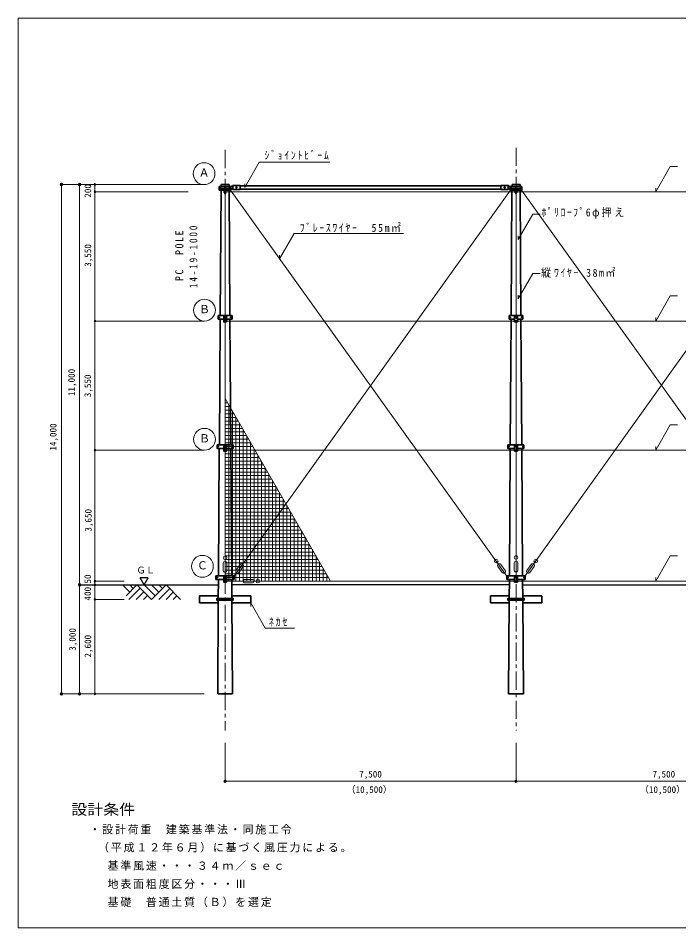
# Model space of a CAD drawing. Units: millimetres, scale not verified. Extents: x -17622 to 19378, y -11174 to 13826.
# Drawn here: x -17622 to 544, y -11174 to 13826 of the extents above; entities that cross this region are included whole.
import ezdxf
from ezdxf.enums import TextEntityAlignment as Align

# ---------------------------------------------------------------- set-up
doc = ezdxf.new("R2010")
doc.units = ezdxf.units.MM
doc.header["$LTSCALE"] = 100
doc.header["$PDMODE"] = 32
doc.header["$PDSIZE"] = 50
doc.linetypes.add('CHAIN1', pattern=[8, 5, -1, 1, -1])
for name, color, linetype, lineweight in [('0-0', 7, 'Continuous', 35), ('0-2', 7, 'Continuous', 35), ('0-3', 6, 'Continuous', 9), ('0-6', 5, 'Continuous', 9), ('0-9', 4, 'Continuous', 9), ('0-B', 3, 'Continuous', 25), ('0-F', 4, 'Continuous', 25)]:
    doc.layers.add(name, color=color, linetype=linetype, lineweight=lineweight)
doc.styles.add('ＭＳ ゴシック', font='')
doc.styles.get('ＭＳ ゴシック').set_extended_font_data('MS Gothic')

msp = doc.modelspace()

# ---------------------------------------------------------------- linework, layer by layer
at = {"layer": '0-0', "color": 4, "linetype": 'CHAIN1', "lineweight": 9}
for p, q in [((-11932.4, 8907.4), (-11932.4, 10266.5)), ((-3932.4, 10266.5), (-3932.4, -5747.1)), ((-11932.4, 8906.9), (-11932.4, -5747.1))]:
    msp.add_line(p, q, dxfattribs=at)
at = {"layer": '0-0', "color": 4, "lineweight": 9}
for p, q in [((-16432.4, 9252.9), (-16432.4, -4747.1)), ((-12509.8, 9252.9), (-16432.4, 9252.9)), ((-15932.4, -4747.1), (-15932.4, 9252.9)), ((-12950.4, -1747.1), (-15932.4, -1747.1)), ((-12509.8, -4747.1), (-16432.4, -4747.1)), ((-11932.4, -6093.9), (-11932.4, -7148)), ((-3932.4, -6093.9), (-3932.4, -7148)), ((-11932.4, -7148), (12067.6, -7148))]:
    msp.add_line(p, q, dxfattribs=at)
at = {"layer": '0-0'}
for p, q in [((-12042.4, 9252.9), (-12042.8, 9198.3)), ((-11822.4, 9252.9), (-12042.4, 9252.9)), ((-11822.4, 9252.9), (-11822.1, 9198.3)), ((-4042.4, 9252.9), (-4042.8, 9198.3)), ((-3822.4, 9252.9), (-4042.4, 9252.9)), ((-3822.4, 9252.9), (-3822.1, 9198.3)), ((-12094.4, 9098.3), (-12094.4, 9198.3)), ((-11770.4, 9148.3), (-12094.4, 9148.3)), ((-12094.4, 9098.3), (-11957.4, 9098.3)), ((-12043.6, 9074.3), (-12043.8, 9052.9)), ((-11907.4, 9098.3), (-11770.4, 9098.3)), ((-11821.3, 9079.8), (-11821.1, 9052.9)), ((-11770.4, 9198.3), (-11719, 9218.3)), ((-11519, 9218.3), (-4345.9, 9218.3)), ((-4345.9, 9128.3), (-11519, 9128.3)), ((-4345.9, 9228.3), (-4345.9, 9118.3)), ((-4345.9, 9118.3), (-4145.9, 9118.3)), ((-4094.4, 9198.3), (-4145.9, 9218.3)), ((-4094.4, 9148.3), (-4145.9, 9128.3)), ((-4094.4, 9098.3), (-4094.4, 9198.3)), ((-4094.4, 9198.3), (-3770.4, 9198.3)), ((-3770.4, 9148.3), (-4094.4, 9148.3)), ((-3957.4, 9098.3), (-4094.4, 9098.3)), ((-4043.5, 9098.3), (-4043.8, 9052.9)), ((-3907.4, 9098.3), (-3770.4, 9098.3)), ((-3821.4, 9098.3), (-3821.1, 9052.9)), ((-3770.4, 9098.3), (-3770.4, 9198.3)), ((-12638.6, -2047.1), (-12638.6, -2247.1)), ((-12638.6, -2047.1), (-12117.9, -2047.1)), ((-12119.2, -2247.1), (-12638.6, -2247.1)), ((-11747, -2047.1), (-11226.3, -2047.1)), ((-11226.3, -2247.1), (-11745.6, -2247.1)), ((-11226.3, -2247.1), (-11226.3, -2047.1)), ((-4638.6, -2047.1), (-4638.6, -2247.1)), ((-4638.6, -2047.1), (-4117.9, -2047.1)), ((-4119.2, -2247.1), (-4638.6, -2247.1)), ((-3747, -2047.1), (-3226.3, -2047.1)), ((-3226.3, -2247.1), (-3745.6, -2247.1)), ((-3226.3, -2247.1), (-3226.3, -2047.1)), ((-12135.9, -4747.1), (-11728.9, -4747.1)), ((-12129.8, -4747.1), (-11728.9, -4747.1))]:
    msp.add_line(p, q, dxfattribs=at)
at = {"layer": '0-0', "color": 6, "lineweight": 9}
for p, q in [((-11932.4, 2077.2), (-11932.4, 8907.4)), ((-11932.4, -1397.9), (-11932.4, 1927.2)), ((-11982.5, -1355.3), (-11982.5, -1155.7)), ((-11882.4, -1356.9), (-11882.4, -1155.7)), ((-3982.4, -1345), (-3982.4, -1141.3)), ((-3882.5, -1345), (-3882.5, -1141.3)), ((-3882.4, -1350.5), (-3882.4, -1146)), ((-11386.9, -1697.4), (-11182.4, -1697.4)), ((-11381.4, -1597.4), (-11177.7, -1597.4))]:
    msp.add_line(p, q, dxfattribs=at)
at = {"layer": '0-0', "color": 3, "lineweight": 25}
for p, q in [((-15932.4, -1747.1), (-12115.9, -1747.1)), ((-4115.9, -1747.1), (-11741.2, -1747.1)), ((-4135.9, -1747.1), (-6729, -1747.1))]:
    msp.add_line(p, q, dxfattribs=at)
at = {"layer": '0-0'}
for points in [[(-11770.4, 9098.3), (-11770.4, 9198.3), (-12094.4, 9198.3)], [(-11719, 9118.3), (-11719, 9228.3), (-11519, 9228.3), (-11519, 9118.3)], [(-4145.9, 9118.3), (-4145.9, 9228.3), (-4345.9, 9228.3)]]:
    msp.add_lwpolyline(points, dxfattribs=at)
for points in [[(-11907.4, 9038.3), (-11907.4, 9138.3), (-11957.4, 9138.3), (-11957.4, 9038.3)], [(-3907.4, 9038.3), (-3907.4, 9138.3), (-3957.4, 9138.3), (-3957.4, 9038.3)], [(-11707.4, -2172.1), (-11707.4, -2122.1), (-12157.4, -2122.1), (-12157.4, -2172.1)], [(-3707.4, -2172.1), (-3707.4, -2122.1), (-4157.4, -2122.1), (-4157.4, -2172.1)]]:
    msp.add_lwpolyline(points, close=True, dxfattribs=at)
for centre, radius in [((-12064.7, 9123.3), 10), ((-12064.6, 9173.3), 10), ((-12064.6, 9173.3), 10), ((-11932.4, 9173.3), 10), ((-11932.4, 9123.3), 10), ((-11932.4, 9053.3), 10), ((-11800.3, 9173.3), 10), ((-11800.3, 9173.3), 10), ((-11800.3, 9123.3), 10), ((-11800.3, 9123.3), 10), ((-11619, 9173.3), 15), ((-4245.9, 9173.3), 15), ((-4064.7, 9123.3), 10), ((-4064.6, 9173.3), 10), ((-4064.6, 9173.3), 10), ((-3932.4, 9173.3), 10), ((-3932.4, 9123.3), 10), ((-3932.4, 9053.3), 10), ((-3800.3, 9173.3), 10), ((-3800.3, 9173.3), 10), ((-3800.1, 9123.3), 10), ((-12093.3, 5602.3), 10), ((-11932.4, 5601.6), 10), ((-11932.4, 5502), 10), ((-11773.7, 5602.3), 10), ((-4093.6, 5602.5), 10), ((-3932.7, 5601.8), 10), ((-3932.7, 5502.1), 10), ((-3772.7, 5602.5), 10), ((-12123.4, 2052.6), 10), ((-11933.3, 2052.1), 10), ((-11742.4, 2051.3), 10), ((-4123.4, 2052.6), 10), ((-3933.3, 2052.1), 10), ((-3742.4, 2051.3), 10), ((-11933.3, 1952.4), 10), ((-3933.3, 1952.4), 10), ((-12152.1, -1547.3), 10), ((-11932.2, -1547.7), 10), ((-11932.2, -1647.4), 10), ((-11712.4, -1547.6), 10), ((-4152.1, -1547.3), 10), ((-3932.2, -1547.7), 10), ((-3932.2, -1647.4), 10), ((-3712.4, -1547.6), 10)]:
    msp.add_circle(centre, radius, dxfattribs=at)
at = {"layer": '0-0', "color": 6, "lineweight": 9}
for centre in [(-11932.5, -1005.5), (-11932.4, -1005.5), (-3932.5, -995.8), (-11032.2, -1647.4)]:
    msp.add_circle(centre, 50, dxfattribs=at)
for centre, radius, start, end in [((-11889.2, 9041.2), 68.3, 182.41425, 230.71629), ((-11975.7, 9041.2), 68.3, 309.28371, 357.58575), ((-3889.2, 9041.2), 68.3, 182.41425, 230.71629), ((-3975.7, 9041.2), 68.3, 309.28371, 357.58575), ((-11932.4, -1155.5), 50, 0.08791, 179.91209), ((-3932.4, -1145.8), 50, 0.08791, 179.91209), ((-3932.5, -1346), 50, 179.64203, 0.35797), ((-3932.4, -1346), 50, 179.64203, 0.35797), ((-11382.4, -1647.4), 50, 89.64203, 270.35797), ((-11182.2, -1647.4), 50, 270.08791, 89.91209)]:
    msp.add_arc(centre, radius, start, end, dxfattribs=at)
at = {"layer": '0-0', "color": 4}
for p in [(-16432.4, 9252.9), (-15932.4, 9252.9), (-15932.4, -1747.1), (-16432.4, -4747.1), (-15932.4, -4747.1), (-11932.4, -7148), (-3932.4, -7148)]:
    msp.add_point(p, dxfattribs=at)
at = {"layer": '0-2'}
for p, q in [((-12066.5, 5651.8), (-12043.5, 9098.3)), ((-11821.4, 9098.3), (-11798.4, 5651.8)), ((-11770.4, 9148.3), (-11719, 9128.3)), ((-11719, 9118.3), (-11519, 9118.3)), ((-4066.5, 5651.9), (-4043.5, 9098.3)), ((-3821.4, 9098.3), (-3798.4, 5651.9)), ((-12123.1, 5651.8), (-11742.1, 5651.8)), ((-12123.1, 5651.8), (-12123.1, 5551.8)), ((-12123.1, 5551.8), (-11970.1, 5551.8)), ((-12067.1, 5551.8), (-12090.2, 2102.2)), ((-11970.1, 5626.8), (-11895.1, 5626.8)), ((-11895.1, 5626.8), (-11895.1, 5476.8)), ((-11895.1, 5551.8), (-11742.1, 5551.8)), ((-11774.7, 2102.2), (-11797.7, 5551.8)), ((-11742.1, 5651.8), (-11742.1, 5551.8)), ((-4123.4, 5651.9), (-3742.4, 5651.9)), ((-4123.4, 5651.9), (-4123.4, 5551.9)), ((-4123.4, 5551.9), (-3970.4, 5551.9)), ((-4067.1, 5551.9), (-4090.2, 2102.2)), ((-3970.4, 5626.9), (-3895.4, 5626.9)), ((-3970.4, 5626.9), (-3970.4, 5476.9)), ((-3895.4, 5626.9), (-3895.4, 5476.9)), ((-3742.4, 5551.9), (-3895.4, 5551.9)), ((-3774.7, 2102.2), (-3797.7, 5551.9)), ((-3742.4, 5651.9), (-3742.4, 5551.9)), ((-3970.4, 5476.9), (-3895.4, 5476.9)), ((-12153.8, 2102.2), (-11713.2, 2102.2)), ((-12114.2, -1497.6), (-12090.9, 2002.2)), ((-11971, 2077.2), (-11896, 2077.2)), ((-11896, 2077.2), (-11896, 1927.2)), ((-11713.2, 2002.2), (-11896, 2002.2)), ((-11774.6, 2002.2), (-11750.6, -1497.6)), ((-11713.2, 2102.2), (-11713.2, 2002.2)), ((-4153.8, 2102.2), (-3713.2, 2102.2)), ((-4114.2, -1497.6), (-4090.9, 2002.2)), ((-3971, 2077.2), (-3896, 2077.2)), ((-3896, 2077.2), (-3896, 1927.3)), ((-3713.2, 2002.2), (-3896, 2002.2)), ((-3774.6, 2002.2), (-3750.6, -1497.6)), ((-3713.2, 2102.2), (-3713.2, 2002.2)), ((-12182.4, -1497.6), (-11682.4, -1497.6)), ((-12182.4, -1597.6), (-12182.4, -1497.6)), ((-11750.8, -1472.1), (-11750.6, -1497.6)), ((-11682.4, -1597.6), (-11682.4, -1497.6)), ((-4182.4, -1497.6), (-3682.4, -1497.6)), ((-4182.4, -1597.6), (-4182.4, -1497.6)), ((-3682.4, -1597.6), (-3682.4, -1497.6)), ((-12182.4, -1597.6), (-11969.9, -1597.6)), ((-12118.4, -2122.1), (-12114.9, -1597.6)), ((-11969.9, -1522.6), (-11894.9, -1522.6)), ((-11894.9, -1522.6), (-11894.9, -1672.6)), ((-11682.4, -1597.6), (-11894.9, -1597.6)), ((-11750, -1597.6), (-11746.5, -2122.1)), ((-4182.4, -1597.6), (-3969.9, -1597.6)), ((-4118.4, -2122.1), (-4114.9, -1597.6)), ((-3969.9, -1522.6), (-3894.9, -1522.6)), ((-3894.9, -1522.6), (-3894.9, -1672.6)), ((-3682.4, -1597.6), (-3894.9, -1597.6)), ((-3750, -1597.6), (-3746.5, -2122.1)), ((-12135.9, -4747.1), (-12118.7, -2172.1)), ((-11728.9, -4747.1), (-11746.1, -2172.1)), ((-4135.9, -4747.1), (-4118.7, -2172.1)), ((-3728.9, -4747.1), (-3746.1, -2172.1)), ((-11728.9, -4747.1), (-12135.9, -4747.1)), ((-4135.9, -4747.1), (-3728.9, -4747.1))]:
    msp.add_line(p, q, dxfattribs=at)
for points in [[(-11970.1, 5626.8), (-11970.1, 5476.8), (-11895.1, 5476.8)], [(-12153.8, 2102.2), (-12153.8, 2002.2), (-11971, 2002.2)], [(-11971, 2077.2), (-11971, 1927.2), (-11896, 1927.2)], [(-4153.8, 2102.2), (-4153.8, 2002.2), (-3971, 2002.2)], [(-3971, 2077.2), (-3971, 1927.3), (-3896, 1927.3)], [(-11969.9, -1522.6), (-11969.9, -1672.6), (-11894.9, -1672.6)], [(-3969.9, -1522.6), (-3969.9, -1672.6), (-3894.9, -1672.6)]]:
    msp.add_lwpolyline(points, dxfattribs=at)
at = {"layer": '0-3'}
for p, q in [((-11932.4, 9052.7), (14067.6, 9052.7)), ((-11782.3, 9098.3), (-4182.4, -1505.8)), ((-11682.4, -1505.5), (-4082.5, 9098.3)), ((-3782.7, 9098.3), (3817.6, -1504.8)), ((-3682.4, -1503.3), (3905.6, 9111.3)), ((-11932.4, 5626.8), (-11932.4, 8988.3)), ((-3932.4, 8988.3), (-3932.4, 5626.9)), ((-11895.1, 5502.7), (-3970.4, 5502.7)), ((-3895.4, 5502.7), (4029.3, 5502.7)), ((-11932.4, -1547.2), (-11932.4, 5478.1)), ((-3932.4, -1547.4), (-3932.4, 5478.2)), ((-11896, 1952.7), (-3971, 1952.7)), ((-3896, 1952.7), (4028.3, 1952.7)), ((-11632.3, -1349.8), (-11515.8, -1187.3)), ((-11551.1, -1408.1), (-11434.6, -1245.5)), ((-4313.8, -1408.1), (-4430.3, -1245.5)), ((-4232.5, -1349.8), (-4349, -1187.3)), ((-3632.3, -1349.8), (-3515.8, -1187.3)), ((-3551.1, -1408.1), (-3434.6, -1245.5)), ((-11894.9, -1647.1), (-3969.9, -1647.1)), ((-3894.9, -1647.1), (4029.7, -1647.1))]:
    msp.add_line(p, q, dxfattribs=at)
for centre in [(-11388.8, -1093.5), (-4476.1, -1093.5), (-3388.8, -1093.5)]:
    msp.add_circle(centre, 50, dxfattribs=at)
for centre, radius, start, end in [((-11475.2, -1216.4), 50, 324.37029, 144.37029), ((-4389.7, -1216.4), 50, 35.62971, 215.62971), ((-3475.2, -1216.4), 50, 324.37029, 144.37029), ((-11932.4, -1355.6), 50.1, 179.59724, 0.25552), ((-11591.7, -1379), 50, 144.37065, 324.37065), ((-4273.2, -1379), 50, 215.62914, 35.62914), ((-3591.7, -1379), 50, 144.37065, 324.37065)]:
    msp.add_arc(centre, radius, start, end, dxfattribs=at)
at = {"layer": '0-6'}
for p, q in [((-9032.4, -1647.1), (-11932.4, 3375.9)), ((-11932.4, 3352.9), (-11919.2, 3352.9)), ((-11932.4, 3252.9), (-11861.4, 3252.9)), ((-11932.4, 3152.9), (-11803.7, 3152.9)), ((-11932.4, 3052.9), (-11746, 3052.9)), ((-11832.4, 3202.7), (-11832.4, -1647.1)), ((-11732.4, 3029.5), (-11732.4, -1647.1)), ((-11932.4, 2952.9), (-11688.2, 2952.9)), ((-11932.4, 2852.9), (-11630.5, 2852.9)), ((-11932.4, 2752.9), (-11572.8, 2752.9)), ((-11632.4, 2856.3), (-11632.4, -1647.1)), ((-11932.4, 2652.9), (-11515, 2652.9)), ((-11932.4, 2552.9), (-11457.3, 2552.9)), ((-11532.4, 2683.1), (-11532.4, -1647.1)), ((-11432.4, 2509.9), (-11432.4, -1647.1)), ((-11932.4, 2452.9), (-11399.6, 2452.9)), ((-11932.4, 2352.9), (-11341.8, 2352.9)), ((-11932.4, 2252.9), (-11284.1, 2252.9)), ((-11332.4, 2336.7), (-11332.4, -1647.1)), ((-11932.4, 2152.9), (-11226.4, 2152.9)), ((-11932.4, 2052.9), (-11168.6, 2052.9)), ((-11232.4, 2163.5), (-11232.4, -1647.1)), ((-11932.4, 1952.9), (-11110.9, 1952.9)), ((-11932.4, 1852.9), (-11053.2, 1852.9)), ((-11932.4, 1752.9), (-10995.4, 1752.9)), ((-11132.4, 1990.2), (-11132.4, -1647.1)), ((-11032.4, 1817), (-11032.4, -1647.1)), ((-11932.4, 1652.9), (-10937.7, 1652.9)), ((-11932.4, 1552.9), (-10879.9, 1552.9)), ((-10932.4, 1643.8), (-10932.4, -1647.1)), ((-11932.4, 1452.9), (-10822.2, 1452.9)), ((-11932.4, 1352.9), (-10764.5, 1352.9)), ((-11932.4, 1252.9), (-10706.7, 1252.9)), ((-10832.4, 1470.6), (-10832.4, -1647.1)), ((-10732.4, 1297.4), (-10732.4, -1647.1)), ((-11932.4, 1152.9), (-10649, 1152.9)), ((-11932.4, 1052.9), (-10591.3, 1052.9)), ((-10632.4, 1124.2), (-10632.4, -1647.1)), ((-11932.4, 952.9), (-10533.5, 952.9)), ((-11932.4, 852.9), (-10475.8, 852.9)), ((-11932.4, 752.9), (-10418.1, 752.9)), ((-10532.4, 951), (-10532.4, -1647.1)), ((-10432.4, 777.8), (-10432.4, -1647.1)), ((-11932.4, 652.9), (-10360.3, 652.9)), ((-11932.4, 552.9), (-10302.6, 552.9)), ((-10332.4, 604.6), (-10332.4, -1647.1)), ((-11932.4, 452.9), (-10244.9, 452.9)), ((-11932.4, 352.9), (-10187.1, 352.9)), ((-11932.4, 252.9), (-10129.4, 252.9)), ((-10232.4, 431.4), (-10232.4, -1647.1)), ((-10132.4, 258.2), (-10132.4, -1647.1)), ((-11932.4, 152.9), (-10071.7, 152.9)), ((-11932.4, 52.9), (-10013.9, 52.9)), ((-10032.4, 85), (-10032.4, -1647.1)), ((-11932.4, -47.1), (-9956.2, -47.1)), ((-11932.4, -147.1), (-9898.5, -147.1)), ((-11932.4, -247.1), (-9840.7, -247.1)), ((-9932.4, -88.2), (-9932.4, -1647.1)), ((-11932.4, -347.1), (-9783, -347.1)), ((-11932.4, -447.1), (-9725.2, -447.1)), ((-9832.4, -261.4), (-9832.4, -1647.1)), ((-9732.4, -434.6), (-9732.4, -1647.1)), ((-11932.4, -547.1), (-9667.5, -547.1)), ((-11932.4, -647.1), (-9609.8, -647.1)), ((-11932.4, -747.1), (-9552, -747.1)), ((-9632.4, -607.8), (-9632.4, -1647.1)), ((-11932.4, -847.1), (-9494.3, -847.1)), ((-11932.4, -947.1), (-9436.6, -947.1)), ((-9532.4, -781), (-9532.4, -1647.1)), ((-9432.4, -954.2), (-9432.4, -1647.1)), ((-11932.4, -1047.1), (-9378.8, -1047.1)), ((-11932.4, -1147.1), (-9321.1, -1147.1)), ((-11932.4, -1247.1), (-9263.4, -1247.1)), ((-9332.4, -1127.4), (-9332.4, -1647.1)), ((-11932.4, -1347.1), (-9205.6, -1347.1)), ((-11932.4, -1447.1), (-9147.9, -1447.1)), ((-9232.4, -1300.6), (-9232.4, -1647.1)), ((-9132.4, -1473.9), (-9132.4, -1647.1)), ((-3932.4, -1396), (-3932.4, -1522.6)), ((-11932.4, -1547.1), (-9090.2, -1547.1))]:
    msp.add_line(p, q, dxfattribs=at)
at = {"layer": '0-9'}
for p, q in [((-15509.8, 9252.9), (-15509.8, -4747.1)), ((-12950.4, 9052.9), (-15509.8, 9052.9)), ((-12509.8, 5502.7), (-15509.8, 5502.7)), ((-12509.8, 1952.7), (-15509.8, 1952.7)), ((-15509.8, -1647.1), (-14709.8, -1647.1)), ((-15509.8, -2147.1), (-14709.8, -2147.1))]:
    msp.add_line(p, q, dxfattribs=at)
for centre in [(-12509.8, 9552.9), (-12498, 5802.5), (-12498, 2252.5), (-12555.8, -1240.1)]:
    msp.add_circle(centre, 300, dxfattribs=at)
for p in [(-15509.8, 9252.9), (-15509.8, 9052.9), (-15509.9, 5502.7), (-15509.5, 1951.9), (-15509.8, -1647.1), (-15509.8, -1747.1), (-15509.8, -2147.1), (-15509.8, -4747.1)]:
    msp.add_point(p, dxfattribs=at)
at = {"layer": '0-B'}
msp.add_line((-3749, -1747.1), (3884.1, -1747.1), dxfattribs=at)
at = {"layer": '0-F', "color": 2, "lineweight": 18}
for p, q in [((-17621.6, 13825.7), (19378.4, 13825.7)), ((-17621.6, -11174.3), (-17621.6, 13825.7)), ((19378.4, -11174.3), (-17621.6, -11174.3))]:
    msp.add_line(p, q, dxfattribs=at)
at = {"layer": '0-F', "lineweight": 9}
for p, q in [((-11390.7, 9177), (-10990.7, 9869.8)), ((-10990.7, 9869.8), (-9051.6, 9869.8)), ((-90.1, 9056.7), (309.9, 9749.5)), ((309.9, 9749.5), (509.9, 9749.5)), ((-11390.7, 9177), (-11390.7, 9277)), ((-90.1, 9056.7), (-90.1, 9156.7)), ((-3871.9, 7742.4), (-3471.9, 8435.2)), ((-3471.9, 8435.2), (-3271.9, 8435.2)), ((-10436.4, 7215.1), (-10036.4, 7907.9)), ((-10036.4, 7907.9), (-7028.5, 7907.9)), ((-3871.9, 7742.4), (-3871.9, 7842.4)), ((-10436.4, 7215.1), (-10436.4, 7315.1)), ((-3871.9, 6114.1), (-3471.9, 6806.9)), ((-3471.9, 6806.9), (-3271.9, 6806.9)), ((-3871.9, 6114.1), (-3871.9, 6214.1)), ((-90.1, 5502.7), (309.9, 6195.6)), ((309.9, 6195.6), (509.9, 6195.6)), ((-90.1, 5502.7), (-90.1, 5602.7)), ((-90.1, 1952.7), (309.9, 2645.6)), ((309.9, 2645.6), (509.9, 2645.6)), ((-90.1, 1952.7), (-90.1, 2052.7)), ((-90.1, -1647.1), (309.9, -954.2)), ((309.9, -954.2), (509.9, -954.2)), ((-90.1, -1647.1), (-90.1, -1547.1)), ((-11226.3, -2247.1), (-11226.3, -2347.1)), ((-11226.3, -2247.1), (-10826.3, -2939.9)), ((-10826.3, -2939.9), (-10026.3, -2939.9))]:
    msp.add_line(p, q, dxfattribs=at)
at = {"layer": '0-F', "color": 3}
for p, q in [((-14555.9, -1947.1), (-14755.9, -1747.1)), ((-14355.9, -1747.1), (-14655.9, -2047.1)), ((-14455.9, -1847.1), (-14555.9, -1747.1)), ((-14044.7, -1554.4), (-14267.2, -1554.4)), ((-14155.9, -1747.1), (-14267.2, -1554.4)), ((-14155.9, -1747.1), (-14044.7, -1554.4)), ((-13855.9, -2047.1), (-14155.9, -1747.1)), ((-13755.9, -1947.1), (-13955.9, -1747.1)), ((-13655.9, -1847.1), (-13755.9, -1747.1)), ((-13555.9, -1747.1), (-13155.9, -2147.1)), ((-14271.3, -1839.6), (-14578.8, -2147.1)), ((-14167.7, -1939.5), (-14375.3, -2147.1)), ((-13455.9, -1847.1), (-13755.9, -2147.1)), ((-13355.9, -1947.1), (-13555.9, -2147.1)), ((-14064.1, -2039.4), (-14171.8, -2147.1)), ((-13255.9, -2047.1), (-13355.9, -2147.1))]:
    msp.add_line(p, q, dxfattribs=at)
msp.add_lwpolyline([(-13555.9, -1747.1), (-13955.9, -2147.1), (-14355.9, -1747.1)], dxfattribs=at)

# ---------------------------------------------------------------- texts
at = {"layer": '0-0', "color": 4, "style": 'ＭＳ ゴシック'}
for s, p in [('11,000', (-16007.8, 3440.5)), ('14,000', (-16513.1, 1940.5)), ('3,000', (-15982.4, -3559.6))]:
    msp.add_text(s, height=183.3, rotation=90, dxfattribs=at).set_placement(p, align=Align.BOTTOM_LEFT)
for s, p in [('7,500', (-8244.9, -7098)), ('7,500', (-179.5, -7098)), ('（10,500）', (-8600, -7522.4)), ('（10,500）', (-534.5, -7522.4))]:
    msp.add_text(s, height=183.3, dxfattribs=at).set_placement(p, align=Align.BOTTOM_LEFT)
at = {"layer": '0-0', "char_height": 219.9, "attachment_point": 7, "rotation": 90, "style": 'ＭＳ ゴシック'}
for s, insert in [('\\T1.39;\\W0.85;14-19-1000', (-12691.5, 6407.9)), ('\\T1.33;\\W0.9;PC\u3000POLE', (-13077.7, 6601))]:
    msp.add_mtext(s, dxfattribs=dict(at, insert=insert))
at = {"layer": '0-9', "color": 7, "style": 'ＭＳ ゴシック'}
for s, p in [('Ａ', (-12659.8, 9402.9)), ('Ｂ', (-12648, 5652.5)), ('Ｂ', (-12648, 2102.5)), ('Ｃ', (-12705.8, -1390.1))]:
    msp.add_text(s, height=219.9, dxfattribs=at).set_placement(p, align=Align.BOTTOM_LEFT)
at = {"layer": '0-9', "style": 'ＭＳ ゴシック'}
for s, p in [('200', (-15559.8, 8892.6)), ('3,550', (-15559.8, 6992.6)), ('3,550', (-15564.4, 3409.4)), ('3,650', (-15548.8, -285.7)), ('50', (-15564.4, -1712.8)), ('400', (-15564.4, -2178.8)), ('2,600', (-15559.8, -3747.1))]:
    msp.add_text(s, height=183.3, rotation=90, dxfattribs=at).set_placement(p, align=Align.BOTTOM_LEFT)
at = {"layer": '0-F', "style": 'ＭＳ ゴシック'}
msp.add_text('ＧＬ', height=183.3, dxfattribs=at).set_placement((-14371.2, -1490.9), align=Align.BOTTOM_LEFT)
at = {"layer": '0-F', "color": 7, "style": 'ＭＳ ゴシック', "width": 1.1}
msp.add_text('設計条件', height=293.3, dxfattribs=at).set_placement((-16163, -8156.1), align=Align.BOTTOM_LEFT)
at = {"layer": '0-F', "color": 7, "char_height": 219.9, "attachment_point": 7, "style": 'ＭＳ ゴシック'}
for s, insert in [('\\T1.39;\\W0.85;ｼﾞｮｲﾝﾄﾋﾞｰﾑ', (-10848.4, 9933.4)), ('\\T1.29;\\W0.9;ﾎﾟﾘﾛｰﾌﾟ6φ押え', (-3233.3, 8318.8)), ('\\T1.33;\\W0.9;ﾌﾞﾚｰｽﾜｲﾔｰ\u300055m㎡', (-9879.7, 7941.8)), ('\\T1.31;\\W0.9;縦ﾜｲﾔｰ\\~38m㎡', (-3240.8, 6694.5)), ('\\T1.38;\\W0.9;ﾈｶｾ', (-10727.2, -2891.9)), ('\\T1.17;・設計荷重\u3000建築基準法・同施工令', (-15663, -8606.1)), ('\\T1.17;（平成１２年６月）に基づく風圧力による。', (-15423.5, -9106.1)), ('\\T1.17;基準風速・・・３４ｍ／ｓｅｃ', (-15163, -9606.1)), ('\\T1.17;地表面粗度区分・・・Ⅲ', (-15163, -10106.1)), ('\\T1.17;基礎\u3000普通土質（Ｂ）を選定', (-15163, -10606.1))]:
    msp.add_mtext(s, dxfattribs=dict(at, insert=insert))

doc.saveas('drawing.dxf')
